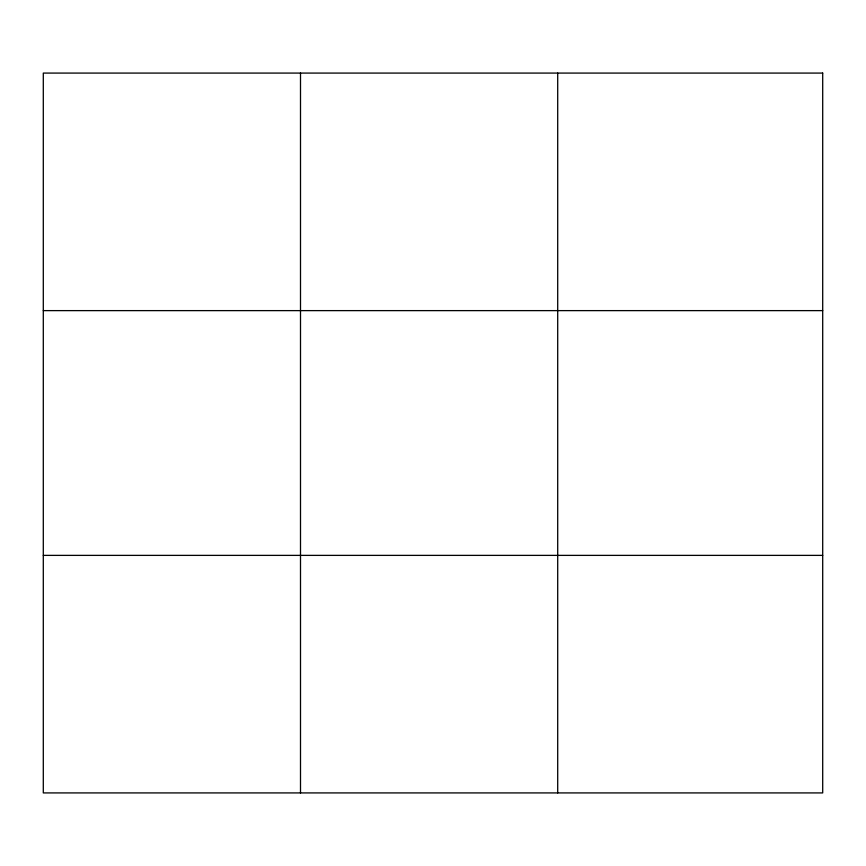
<?xml version="1.0" encoding="UTF-8"?>
<svg xmlns="http://www.w3.org/2000/svg" width="866" height="866" viewBox="0 0 866 866"><rect width="100%" height="100%" fill="white"/><g stroke="black" fill="none" stroke-linecap="round" stroke-linejoin="round"><path stroke-width="1.3" d="M300.502 792.92L300.502 73.08M557.704 792.92L557.704 73.08M43.3 310.623L822.7 310.623M43.3 555.377L822.7 555.377M822.7 73.08L822.7 792.92L43.3 792.92L43.3 73.08L822.7 73.08"/></g></svg>
